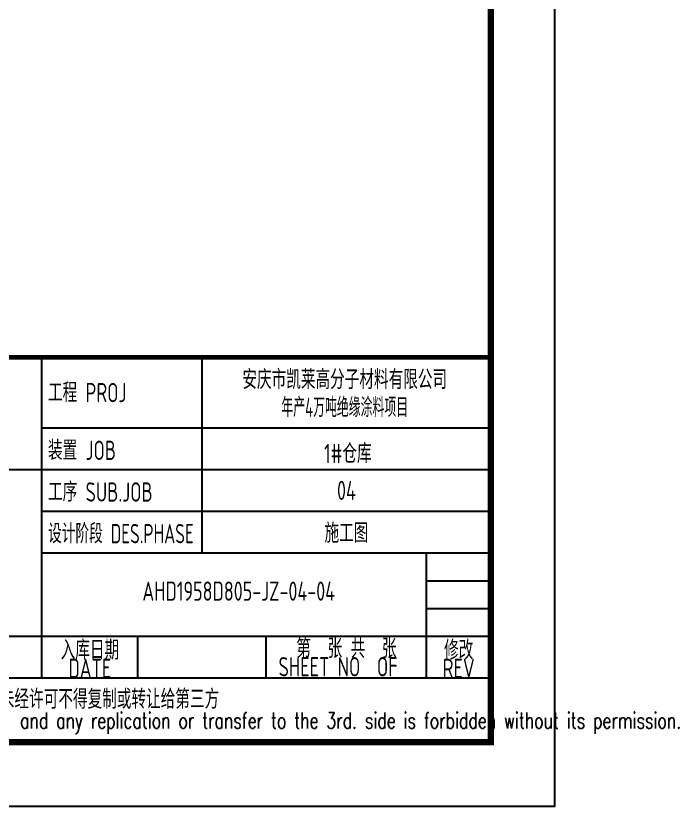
# Model space of a CAD drawing. Extents: x 4267484 to 4395158, y -674551 to -235742.
# Drawn here: x 4376753 to 4387096, y -548644 to -536319 of the extents above; entities that cross this region are included whole.
import ezdxf
from ezdxf.enums import TextEntityAlignment as Align

# ---------------------------------------------------------------- set-up
doc = ezdxf.new("R2010")
doc.units = 0
doc.header["$LTSCALE"] = 1000
doc.header["$MEASUREMENT"] = 0
doc.layers.get('0').update_dxf_attribs({"linetype": 'CONTINUOUS'})
doc.layers.add('PUB_TITLE', color=4, linetype='CONTINUOUS')
doc.styles.add('ECEC_TQ', font='txt_l.shx', dxfattribs={"bigfont": 'hztxt_l.shx'})
doc.styles.add('sceie', font='sceie.shx', dxfattribs={"bigfont": 'sceic.shx'})

msp = doc.modelspace()

# ---------------------------------------------------------------- linework, layer by layer
for p, q in [((4377157.7, -546644.2), (4377157.7, -541644.2)), ((4379657.7, -544694.2), (4379657.7, -541644.2)), ((4384157.7, -547644.2), (4384157.7, -541644.2)), ((4377157.7, -542744.2), (4384157.7, -542744.2)), ((4366157.7, -543394.2), (4377157.7, -543394.2)), ((4377157.7, -543394.2), (4384157.7, -543394.2)), ((4377157.7, -544044.2), (4384157.7, -544044.2)), ((4377157.7, -544694.2), (4384157.7, -544694.2)), ((4383157.7, -546644.2), (4383157.7, -544694.2)), ((4383157.7, -545127.5), (4384157.7, -545127.5)), ((4383157.7, -545560.8), (4384157.7, -545560.8)), ((4371657.7, -545994.2), (4384157.7, -545994.2)), ((4378657.7, -546644.2), (4378657.7, -545994.2)), ((4380657.7, -546644.2), (4380657.7, -545994.2)), ((4366157.7, -546644.2), (4384157.7, -546644.2)), ((4366157.7, -547644.2), (4384157.7, -547644.2))]:
    msp.add_line(p, q)
at = {"const_width": 70}
msp.add_lwpolyline([(4384157.7, -541644.2), (4366157.7, -541644.2)], dxfattribs=at)
at = {"layer": 'PUB_TITLE', "color": 4}
msp.add_lwpolyline([(4301057.7, -548644.2), (4385157.7, -548644.2), (4385157.7, -489244.2), (4301057.7, -489244.2)], close=True, dxfattribs=at)
at = {"layer": 'PUB_TITLE', "color": 4, "const_width": 100}
msp.add_lwpolyline([(4303557.7, -547644.2), (4384157.7, -547644.2), (4384157.7, -490244.2), (4303557.7, -490244.2)], close=True, dxfattribs=at)

# ---------------------------------------------------------------- texts
for s, height, style, width, p in [('安庆市凯莱高分子材料有限公司', 300, 'sceie', 0.8, (4381881.4, -541974)), ('年产4万吨绝缘涂料项目', 300, 'sceie', 0.65, (4381881.4, -542409)), ('1#仓库', 300, 'sceie', 0.8, (4381929.2, -543130.2)), ('04', 300, 'sceie', 0.8, (4381907.7, -543719.2)), ('施工图', 300, 'sceie', 0.8, (4381907.7, -544369.2)), ('第  张 共  张', 300, 'sceie', 0.8, (4381907.7, -546169.2)), ('入库日期', 300, 'sceie', 0.8, (4377907.7, -546194.2)), ('修改', 300, 'sceie', 0.8, (4383657.7, -546194.2)), ('DATE', 300, 'sceie', 0.8, (4377907.7, -546494.2)), ('SHEET NO  OF  ', 300, 'sceie', 0.8, (4381907.7, -546469.2)), ('REV', 300, 'sceie', 0.8, (4383657.7, -546494.2)), ('本文件专有权属安徽华东化工医药工程有限责任公司所有,未经许可不得复制或转让给第三方', 300, 'sceie', 0.8, (4375328.8, -546993.1)), ('The proprietary right of this document belongs to Anhui Huadong Chemical And Medical Engineering  Co.,Ltd.  and any replication or transfer to the 3rd. side is forbidden without its permission. ', 250, 'ECEC_TQ', 0.72, (4375157.7, -547344.2))]:
    msp.add_text(s, height=height, dxfattribs=dict(style=style, width=width)).set_placement(p, align=Align.MIDDLE)
at = {"style": 'sceie'}
for s, width, p in [('工程 PROJ', 0.8, (4377254.6, -542344.2)), ('装置 JOB', 0.8, (4377254.6, -543244.2)), ('工序 SUB.JOB', 0.8, (4377254.6, -543894.2)), ('设计阶段 DES.PHASE', 0.75, (4377254.6, -544544.2))]:
    msp.add_text(s, height=300, dxfattribs=dict(at, width=width)).set_placement(p)
at = {"style": 'sceie', "width": 0.8}
msp.add_attdef('AHD1958D805-JZ-04-04', text='200320-02-040', height=300, dxfattribs=at).set_placement((4380228.5, -545290.4), align=Align.MIDDLE)

doc.saveas('drawing.dxf')
